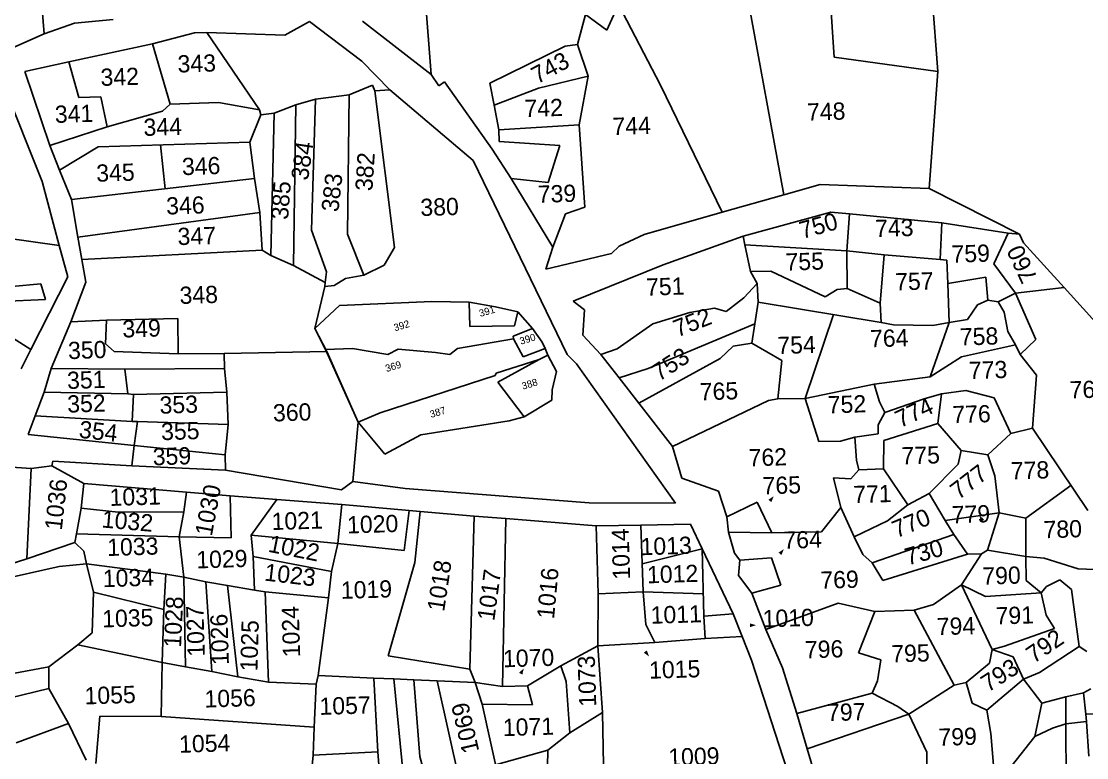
# Model space of a CAD drawing. Header units: metres. Extents: x 277585 to 230369286191, y 2057030 to 115415464409.
# Drawn here: x 279701 to 280249, y 2058831 to 2059210 of the extents above; entities that cross this region are included whole.
import ezdxf
from ezdxf.enums import TextEntityAlignment as Align

# ---------------------------------------------------------------- set-up
doc = ezdxf.new("R2010")
doc.units = ezdxf.units.M
doc.header["$MEASUREMENT"] = 0
for name, color, linetype in [('OFF', 1, 'Continuous'), ('POLY_PARCEL', 6, 'Continuous'), ('POLY_ROAD', 30, 'Continuous'), ('POLY_WATER', 4, 'Continuous'), ('TEXT_PARCEL', 7, 'Continuous')]:
    doc.layers.add(name, color=color, linetype=linetype)
doc.styles.add('TEXT_MAP', font='', dxfattribs={"height": 1.8})
doc.styles.get('TEXT_MAP').set_extended_font_data('Kruti Dev 050')

msp = doc.modelspace()

# ---------------------------------------------------------------- hatches: boundary and pattern name
h = msp.add_hatch(color=256)
h.paths.add_polyline_path([(280085.88, 2058963.47), (280086.63, 2058962.86), (280087.89, 2058965.92)])
h.paths.add_polyline_path([(280087.89, 2058965.92), (280085.13, 2058964.09), (280085.88, 2058963.47)])
h = msp.add_hatch(color=256)
h.paths.add_polyline_path([(280195.27, 2058953.39), (280196.09, 2058953.9), (280193.58, 2058956.07)])
h.paths.add_polyline_path([(280193.58, 2058956.07), (280194.45, 2058952.87), (280195.27, 2058953.39)])
h = msp.add_hatch(color=256)
h.paths.add_polyline_path([(280091.08, 2058936.28), (280091.81, 2058935.65), (280093.13, 2058938.69)])
h.paths.add_polyline_path([(280093.13, 2058938.69), (280090.34, 2058936.91), (280091.08, 2058936.28)])
h = msp.add_hatch(color=256)
h.paths.add_polyline_path([(280075.62, 2058899.51), (280075.64, 2058898.54), (280078.79, 2058899.56)])
h.paths.add_polyline_path([(280078.79, 2058899.56), (280075.6, 2058900.48), (280075.62, 2058899.51)])
h = msp.add_hatch(color=256)
h.paths.add_polyline_path([(280021.81, 2058885.99), (280021.06, 2058885.38), (280023.79, 2058883.52)])
h.paths.add_polyline_path([(280023.79, 2058883.52), (280022.57, 2058886.59), (280021.81, 2058885.99)])
h = msp.add_hatch(color=256)
h.paths.add_polyline_path([(279957.77, 2058874.61), (279958.61, 2058874.13), (279959.34, 2058877.36)])
h.paths.add_polyline_path([(279959.34, 2058877.36), (279956.93, 2058875.09), (279957.77, 2058874.61)])

# ---------------------------------------------------------------- linework, layer by layer
at = {"layer": 'OFF'}
for p, q in [((279992.44, 2059181.92), (279986.97, 2059198.27)), ((279772.57, 2059146.65), (279774.94, 2059124.05)), ((280167.77, 2059124.23), (280214.33, 2059100.77)), ((280118.56, 2059059.31), (280103.98, 2059016.13)), ((280178.1, 2059055.23), (280168.34, 2059027.37)), ((280217.55, 2058954.6), (280240.69, 2058971.41)), ((280020.23, 2058931.19), (280051.04, 2058938.79)), ((279775.2, 2058925.77), (279784.61, 2058924.18)), ((280051.64, 2058915.73), (280020.66, 2058916.72)), ((279971.66, 2058835.22), (279944.85, 2058827.81))]:
    msp.add_line(p, q, dxfattribs=at)
at = {"layer": 'POLY_PARCEL'}
for p, q in [((280167.55, 2059248.18), (280172.23, 2059184.32)), ((280072.63, 2059232.95), (280093.03, 2059120.92)), ((280116.45, 2059230.58), (280118.97, 2059191.7)), ((279711.18, 2059223.4), (279712.65, 2059203.82)), ((280002.03, 2059205.7), (280007.99, 2059218.87)), ((280007.99, 2059218.87), (280029.68, 2059177.4)), ((279991.14, 2059213.64), (280002.03, 2059205.7)), ((279823.49, 2059164.67), (279796.36, 2059204.44)), ((279777.46, 2059167.6), (279768.36, 2059198.61)), ((280118.97, 2059191.7), (280172.23, 2059184.32)), ((279725.41, 2059189.26), (279730.54, 2059171.07)), ((279966.9, 2059175.84), (279992.44, 2059181.92)), ((279992.44, 2059181.92), (279987.9, 2059156.87)), ((280172.23, 2059184.32), (280167.77, 2059124.23)), ((279869.61, 2059172.34), (279881.59, 2059177.33)), ((279881.59, 2059177.33), (279882.83, 2059174.48)), ((279882.83, 2059174.48), (279890.51, 2059174.99)), ((279882.83, 2059174.48), (279892.81, 2059093.92)), ((279944.16, 2059167.13), (279966.9, 2059175.84)), ((280029.68, 2059177.4), (280061.38, 2059112.03)), ((279730.54, 2059171.07), (279741.8, 2059171.42)), ((279741.8, 2059171.42), (279745.16, 2059155.92)), ((279842.2, 2059167.27), (279852.22, 2059170.18)), ((279852.22, 2059170.18), (279850.24, 2059102.82)), ((279869.61, 2059172.34), (279852.22, 2059170.18)), ((279868.62, 2059100.69), (279869.61, 2059172.34)), ((279745.16, 2059155.92), (279773.52, 2059164.01)), ((279773.52, 2059164.01), (279777.46, 2059167.6)), ((279777.46, 2059167.6), (279802.29, 2059168.36)), ((279802.29, 2059168.36), (279823.49, 2059164.67)), ((279823.49, 2059164.67), (279824.15, 2059162.1)), ((279831.06, 2059162.88), (279842.2, 2059167.27)), ((279842.2, 2059167.27), (279840.97, 2059084.64)), ((279824.15, 2059162.1), (279818.51, 2059148.06)), ((279831.06, 2059162.88), (279824.15, 2059162.1)), ((279829.25, 2059089.76), (279831.06, 2059162.88)), ((279745.16, 2059155.92), (279715.58, 2059146.29)), ((279987.9, 2059156.87), (279946.54, 2059154.28)), ((279987.9, 2059156.87), (279990.79, 2059114.56)), ((279818.51, 2059148.06), (279740.56, 2059145.67)), ((279818.51, 2059148.06), (279820.82, 2059129.36)), ((279740.56, 2059145.67), (279720.63, 2059133.67)), ((279820.82, 2059129.36), (279726.71, 2059118.47)), ((279820.82, 2059129.36), (279823.67, 2059111.83)), ((279990.79, 2059114.56), (279980.82, 2059111.07)), ((279823.67, 2059111.83), (279730.11, 2059099.18)), ((279823.67, 2059111.83), (279824.84, 2059092.52)), ((279980.82, 2059111.07), (279974.23, 2059094.09)), ((280125.52, 2059092.05), (280126.79, 2059111.11)), ((280174.37, 2059106.51), (280173.39, 2059087.69)), ((279720.49, 2059094.93), (279692.43, 2059098.8)), ((279850.24, 2059102.82), (279857.94, 2059081.3)), ((279877.07, 2059079.58), (279868.62, 2059100.69)), ((280073.08, 2059095.25), (280072.12, 2059099.73)), ((280208.35, 2059101.25), (280201.04, 2059085.35)), ((280216.35, 2059096.16), (280214.33, 2059100.77)), ((279824.84, 2059092.52), (279732.14, 2059087.69)), ((279824.84, 2059092.52), (279829.25, 2059089.76)), ((279892.81, 2059093.92), (279887.6, 2059084.81)), ((280125.52, 2059092.05), (280073.08, 2059095.25)), ((280075.99, 2059081.53), (280073.08, 2059095.25)), ((280125.52, 2059092.05), (280125.59, 2059072.71)), ((280144.68, 2059089.99), (280125.52, 2059092.05)), ((280237.21, 2059073.21), (280216.35, 2059096.16)), ((279840.97, 2059084.64), (279829.25, 2059089.76)), ((280142.52, 2059065.28), (280144.68, 2059089.99)), ((280144.68, 2059089.99), (280173.39, 2059087.69)), ((280173.39, 2059087.69), (280176.85, 2059087.26)), ((280176.85, 2059087.26), (280177.48, 2059075.36)), ((279857.25, 2059075.8), (279840.97, 2059084.64)), ((279857.94, 2059081.3), (279857.25, 2059075.8)), ((279887.6, 2059084.81), (279877.07, 2059079.58)), ((280086.33, 2059081.58), (280075.99, 2059081.53)), ((280075.99, 2059081.53), (280079.37, 2059075.27)), ((280114.32, 2059068.39), (280086.33, 2059081.58)), ((280201.04, 2059085.35), (280212.11, 2059070.32)), ((279857.25, 2059075.8), (279857.02, 2059073.77)), ((279861.92, 2059074.21), (279867.59, 2059077.85)), ((279867.59, 2059077.85), (279877.07, 2059079.58)), ((280177.48, 2059075.36), (280197, 2059078.6)), ((280197, 2059078.6), (280197.9, 2059066.71)), ((279696.08, 2059073.78), (279711.07, 2059075.11)), ((279711.07, 2059075.11), (279713.34, 2059067.09)), ((279857.02, 2059073.77), (279851.9, 2059052.24)), ((279857.02, 2059073.77), (279861.92, 2059074.21)), ((280072.56, 2059067.89), (280079.37, 2059075.27)), ((280079.37, 2059075.27), (280079.92, 2059065.74)), ((280120.56, 2059072.29), (280114.32, 2059068.39)), ((280125.59, 2059072.71), (280120.56, 2059072.29)), ((280125.59, 2059072.71), (280142.52, 2059065.28)), ((280178.1, 2059055.23), (280177.48, 2059075.36)), ((280203.23, 2059065.81), (280212.11, 2059070.32)), ((280212.11, 2059070.32), (280237.21, 2059073.21)), ((280212.11, 2059070.32), (280222.65, 2059046.53)), ((280237.21, 2059073.21), (280270.96, 2059035.74)), ((279713.34, 2059067.09), (279690.54, 2059066.11)), ((279912.02, 2059066.01), (279864.62, 2059063.98)), ((279931.34, 2059065.72), (279912.02, 2059066.01)), ((279931.34, 2059065.72), (279944.83, 2059063.39)), ((279931.63, 2059053.25), (279931.34, 2059065.72)), ((280063.49, 2059060.99), (280072.56, 2059067.89)), ((280079.92, 2059065.74), (280078.14, 2059054.49)), ((280079.92, 2059065.74), (280143.09, 2059055.22)), ((280143.09, 2059055.22), (280142.52, 2059065.28)), ((280197.9, 2059066.71), (280192.66, 2059064.43)), ((280197.9, 2059066.71), (280203.23, 2059065.81)), ((280206.31, 2059060.6), (280203.23, 2059065.81)), ((279864.62, 2059063.98), (279851.9, 2059052.24)), ((279944.83, 2059063.39), (279956.27, 2059060.67)), ((279956.27, 2059060.67), (279954.5, 2059053.58)), ((279963.83, 2059052.11), (279956.27, 2059060.67)), ((280025.76, 2059054.54), (280044.68, 2059060.41)), ((280044.68, 2059060.41), (280057.34, 2059062.66)), ((280057.34, 2059062.66), (280063.49, 2059060.99)), ((280192.66, 2059064.43), (280187.59, 2059056.85)), ((280208.2, 2059050.59), (280206.31, 2059060.6)), ((279744.74, 2059056.43), (279726.41, 2059055.57)), ((279744.74, 2059056.43), (279744.25, 2059044.28)), ((279781.41, 2059057.26), (279744.74, 2059056.43)), ((279781.68, 2059039.07), (279781.41, 2059057.26)), ((280007.33, 2059041.78), (280025.76, 2059054.54)), ((280023.28, 2059031.67), (280078.14, 2059054.49)), ((280078.14, 2059054.49), (280076.59, 2059044.71)), ((280149.49, 2059054.09), (280143.09, 2059055.22)), ((280169.66, 2059053.65), (280149.49, 2059054.09)), ((280178.1, 2059055.23), (280169.66, 2059053.65)), ((280187.59, 2059056.85), (280178.1, 2059055.23)), ((279688.1, 2059052.59), (279705.94, 2059041.32)), ((279851.9, 2059052.24), (279858.04, 2059040.3)), ((279851.9, 2059052.24), (279857.44, 2059041.31)), ((279954.5, 2059053.58), (279931.63, 2059053.25)), ((279963.83, 2059052.11), (279953.94, 2059048.26)), ((279953.94, 2059048.26), (279954.13, 2059046.91)), ((279968.75, 2059045.14), (279963.83, 2059052.11)), ((280212.12, 2059043.82), (280208.2, 2059050.59)), ((279744.25, 2059044.28), (279748.7, 2059040.42)), ((279925.31, 2059041.81), (279954.13, 2059046.91)), ((279954.13, 2059046.91), (279959, 2059037.55)), ((279970.26, 2059041.91), (279968.75, 2059045.14)), ((280060.25, 2059036.77), (280066.95, 2059043.08)), ((280066.95, 2059043.08), (280076.59, 2059044.71)), ((280076.59, 2059044.71), (280091.98, 2059035.64)), ((280184.47, 2059037.67), (280212.12, 2059043.82)), ((280214.66, 2059038.86), (280212.12, 2059043.82)), ((280222.65, 2059046.53), (280214.66, 2059038.86)), ((279748.7, 2059040.42), (279781.68, 2059039.07)), ((279805.2, 2059039.26), (279781.68, 2059039.07)), ((279858.04, 2059040.3), (279805.2, 2059039.26)), ((279805.2, 2059039.26), (279805.47, 2059031.51)), ((279857.44, 2059041.31), (279871.24, 2059041.89)), ((279874.1, 2059004.02), (279857.44, 2059041.31)), ((279858.04, 2059040.3), (279874.1, 2059004.02)), ((279871.24, 2059041.89), (279889.4, 2059038.8)), ((279889.4, 2059038.8), (279894.74, 2059041.6)), ((279894.74, 2059041.6), (279913.93, 2059039.79)), ((279913.93, 2059039.79), (279921.25, 2059038.85)), ((279921.25, 2059038.85), (279925.31, 2059041.81)), ((279959, 2059037.55), (279970.26, 2059041.91)), ((279971.77, 2059038.4), (279967.18, 2059036.19)), ((279970.26, 2059041.91), (279971.77, 2059038.4)), ((279976.12, 2059030.07), (279971.77, 2059038.4)), ((279998.89, 2059038.8), (280007.33, 2059041.78)), ((280168.34, 2059027.37), (280184.47, 2059037.67)), ((280214.66, 2059038.86), (280222.94, 2059028.25)), ((279967.18, 2059036.19), (279945.17, 2059029.22)), ((279967.18, 2059036.19), (279946, 2059024.62)), ((280018.51, 2059013.68), (280060.25, 2059036.77)), ((280091.98, 2059035.64), (280089.93, 2059015.96)), ((279754.17, 2059031.24), (279716.36, 2059031.63)), ((279805.47, 2059031.51), (279754.17, 2059031.24)), ((279755.72, 2059018.64), (279754.17, 2059031.24)), ((279806.66, 2059019.39), (279805.47, 2059031.51)), ((279944.64, 2059027.95), (279885.44, 2059008.84)), ((279945.17, 2059029.22), (279944.64, 2059027.95)), ((279973.95, 2059020.66), (279976.12, 2059030.07)), ((280008.31, 2059026.75), (280023.28, 2059031.67)), ((280139.55, 2059023.58), (280168.34, 2059027.37)), ((280222.94, 2059028.25), (280220.86, 2059000.89)), ((279946, 2059024.62), (279959.46, 2059006.74)), ((280103.98, 2059016.13), (280139.55, 2059023.58)), ((280139.55, 2059023.58), (280142.22, 2059014.38)), ((279712.73, 2059019.5), (279755.72, 2059018.64)), ((279755.72, 2059018.64), (279758.63, 2059018.15)), ((279758.63, 2059018.15), (279757.9, 2059004.27)), ((279758.63, 2059018.15), (279806.66, 2059019.39)), ((279806.66, 2059019.39), (279807.38, 2059002.84)), ((279959.46, 2059006.74), (279973.71, 2059015.38)), ((279973.71, 2059015.38), (279973.95, 2059020.66)), ((280089.93, 2059015.96), (280085.12, 2059015.2)), ((280089.93, 2059015.96), (280103.98, 2059016.13)), ((280111.02, 2058994.08), (280103.98, 2059016.13)), ((280165.18, 2059016.06), (280145.04, 2059008.9)), ((280174.18, 2059018.54), (280165.18, 2059016.06)), ((280174.18, 2059018.54), (280172.26, 2059003.38)), ((280186.59, 2059020.25), (280174.18, 2059018.54)), ((280201.29, 2059016.46), (280186.59, 2059020.25)), ((280209.81, 2058998.17), (280201.29, 2059016.46)), ((280085.12, 2059015.2), (280035.81, 2058991.55)), ((280142.22, 2059014.38), (280145.04, 2059008.9)), ((279757.9, 2059004.27), (279708.08, 2059007.25)), ((279885.44, 2059008.84), (279874.1, 2059004.02)), ((279906.46, 2058997.39), (279951.75, 2059004.63)), ((279951.75, 2059004.63), (279959.46, 2059006.74)), ((280145.04, 2059008.9), (280141.52, 2059002.7)), ((279757.9, 2059004.27), (279760.78, 2059004.36)), ((279760.78, 2059004.36), (279758.97, 2058992)), ((279807.38, 2059002.84), (279760.78, 2059004.36)), ((279805.84, 2058987.2), (279807.38, 2059002.84)), ((279874.1, 2059004.02), (279871.39, 2058973.4)), ((279874.1, 2059004.02), (279887.98, 2058987.49)), ((280141.52, 2059002.7), (280141.66, 2058997.93)), ((280172.26, 2059003.38), (280144.42, 2058994.57)), ((280184.3, 2058989.35), (280172.26, 2059003.38)), ((280220.86, 2059000.89), (280209.81, 2058998.17)), ((280249.34, 2058958.54), (280220.86, 2059000.89)), ((279887.98, 2058987.49), (279906.46, 2058997.39)), ((280122.16, 2058994.16), (280111.02, 2058994.08)), ((280129.52, 2058996.24), (280122.16, 2058994.16)), ((280141.66, 2058997.93), (280129.52, 2058996.24)), ((280130.35, 2058984.52), (280129.52, 2058996.24)), ((280144.42, 2058994.57), (280144.28, 2058979.91)), ((280197.89, 2058987.12), (280209.81, 2058998.17)), ((279758.97, 2058992), (279805.84, 2058987.2)), ((280182.65, 2058982.41), (280184.3, 2058989.35)), ((280184.3, 2058989.35), (280197.89, 2058987.12)), ((279805.84, 2058987.2), (279805.89, 2058979.35)), ((280131.56, 2058979.52), (280130.35, 2058984.52)), ((280197.89, 2058987.12), (280201.57, 2058976.35)), ((279703.81, 2058933.72), (279705.96, 2058980.11)), ((280131.56, 2058979.52), (280127.46, 2058974.89)), ((280144.28, 2058979.91), (280131.56, 2058979.52)), ((280156.78, 2058961.48), (280144.28, 2058979.91)), ((280167.73, 2058967.38), (280182.65, 2058982.41)), ((279731.74, 2058959.67), (279733.16, 2058972.48)), ((280127.46, 2058974.89), (280118.69, 2058975.42)), ((280118.69, 2058975.42), (280122.34, 2058960.16)), ((280201.57, 2058976.35), (280203.88, 2058957.36)), ((279785.86, 2058968.05), (279784.52, 2058957.85)), ((279808.94, 2058944.57), (279808.29, 2058966.17)), ((280156.78, 2058961.48), (280167.73, 2058967.38)), ((280175.98, 2058953.33), (280167.73, 2058967.38)), ((279819.2, 2058945.82), (279832.36, 2058964.27)), ((279863.76, 2058941.58), (279865.78, 2058961.63)), ((280063.78, 2058955.36), (280079.3, 2058962.82)), ((280079.3, 2058962.82), (280086.94, 2058947.15)), ((280146.42, 2058953.21), (280156.78, 2058961.48)), ((279729.35, 2058946.63), (279731.74, 2058959.67)), ((279750.83, 2058957.76), (279731.74, 2058959.67)), ((279784.52, 2058957.85), (279750.83, 2058957.76)), ((279782.1, 2058945), (279784.52, 2058957.85)), ((279900.4, 2058958.61), (279897.88, 2058937.94)), ((279903.37, 2058931.88), (279905.99, 2058958.12)), ((279933.79, 2058955.7), (279931.56, 2058876.93)), ((280122.34, 2058960.16), (280112.38, 2058947.66)), ((280122.34, 2058960.16), (280129.17, 2058945)), ((280203.88, 2058957.36), (280175.98, 2058953.33)), ((280197.83, 2058938.11), (280203.88, 2058957.36)), ((280203.88, 2058957.36), (280217.55, 2058954.6)), ((279948.37, 2058868.09), (279950.08, 2058954.39)), ((279997.61, 2058915.7), (279996.61, 2058950.66)), ((280020.66, 2058916.72), (280019.62, 2058951.05)), ((280129.17, 2058945), (280146.42, 2058953.21)), ((280175.98, 2058953.33), (280180.53, 2058946.25)), ((280217.55, 2058954.6), (280217.57, 2058934.96)), ((279728.51, 2058942.04), (279729.35, 2058946.63)), ((279729.35, 2058946.63), (279782.1, 2058945)), ((279782.1, 2058945), (279808.94, 2058944.57)), ((279782.1, 2058945), (279784.61, 2058924.18)), ((279819.2, 2058945.82), (279863.76, 2058941.58)), ((279820.16, 2058934.94), (279819.2, 2058945.82)), ((280086.94, 2058947.15), (280064.68, 2058947.44)), ((280112.38, 2058947.66), (280086.94, 2058947.15)), ((280133.75, 2058935.86), (280129.17, 2058945)), ((280180.53, 2058946.25), (280138.5, 2058931.68)), ((280187.49, 2058936.06), (280180.53, 2058946.25)), ((279703.81, 2058933.72), (279728.51, 2058942.04)), ((279728.51, 2058942.04), (279733.04, 2058937.57)), ((279863.76, 2058941.58), (279860.46, 2058927.13)), ((279897.88, 2058937.94), (279863.76, 2058941.58)), ((280051.93, 2058904.27), (280051.04, 2058938.79)), ((279684.34, 2058927.46), (279703.81, 2058933.72)), ((279733.04, 2058937.57), (279734.49, 2058931.07)), ((279860.46, 2058927.13), (279820.16, 2058934.94)), ((279820.84, 2058917.54), (279820.16, 2058934.94)), ((280086.7, 2058934.13), (280070.43, 2058933.03)), ((280091.46, 2058920.13), (280086.7, 2058934.13)), ((280138.5, 2058931.68), (280133.75, 2058935.86)), ((280143.98, 2058922.6), (280187.49, 2058936.06)), ((280194.7, 2058936.29), (280184.5, 2058920.38)), ((280187.49, 2058936.06), (280194.7, 2058936.29)), ((280194.7, 2058936.29), (280197.83, 2058938.11)), ((280217.57, 2058934.96), (280197.83, 2058938.11)), ((280217.66, 2058922.55), (280217.57, 2058934.96)), ((280217.57, 2058934.96), (280226.85, 2058934.09)), ((280226.85, 2058934.09), (280244.35, 2058928.56)), ((279720.49, 2058929.7), (279629.19, 2058909.65)), ((279734.49, 2058931.07), (279720.49, 2058929.7)), ((279738.05, 2058916.52), (279734.49, 2058931.07)), ((279734.49, 2058931.07), (279775.2, 2058925.77)), ((279889.55, 2058883.75), (279903.37, 2058931.88)), ((280138.5, 2058931.68), (280143.98, 2058922.6)), ((280244.35, 2058928.56), (280253.03, 2058928.25)), ((279775.2, 2058925.77), (279774.2, 2058907.65)), ((279784.61, 2058924.18), (279795.85, 2058921.89)), ((279784.61, 2058924.18), (279785.4, 2058878.06)), ((279860.46, 2058927.13), (279859, 2058913.68)), ((280225.37, 2058916.14), (280217.66, 2058922.55)), ((280234.98, 2058922.93), (280228.15, 2058919.54)), ((280240.92, 2058917.91), (280234.98, 2058922.93)), ((279807, 2058920.05), (279795.85, 2058921.89)), ((279795.85, 2058921.89), (279798.89, 2058875.67)), ((279807, 2058920.05), (279820.84, 2058917.54)), ((279812.38, 2058872.97), (279807, 2058920.05)), ((279820.84, 2058917.54), (279826.28, 2058916.73)), ((279859, 2058913.68), (279826.28, 2058916.73)), ((279826.28, 2058916.73), (279828.06, 2058870.33)), ((279997.61, 2058915.7), (280020.66, 2058916.72)), ((280020.66, 2058916.72), (280022.11, 2058899.93)), ((280076.59, 2058915.99), (280091.46, 2058920.13)), ((280184.5, 2058920.38), (280170.08, 2058910.12)), ((280200.26, 2058887.07), (280184.5, 2058920.38)), ((280184.5, 2058920.38), (280196.82, 2058914.4)), ((280228.15, 2058919.54), (280225.37, 2058916.14)), ((280243.16, 2058901.23), (280240.92, 2058917.91)), ((279738.05, 2058916.52), (279737.44, 2058895.61)), ((279774.2, 2058907.65), (279738.05, 2058916.52)), ((279859, 2058913.68), (279853.67, 2058873.61)), ((279997.49, 2058888.89), (279997.61, 2058915.7)), ((280196.82, 2058914.4), (280225.37, 2058916.14)), ((280225.37, 2058916.14), (280228.04, 2058904.67)), ((279773.33, 2058880.3), (279774.2, 2058907.65)), ((280120.93, 2058910.92), (280083.79, 2058897.32)), ((280139.84, 2058906.59), (280120.93, 2058910.92)), ((280139.84, 2058906.59), (280131.53, 2058885.39)), ((280160.05, 2058907.21), (280139.84, 2058906.59)), ((280170.08, 2058910.12), (280160.05, 2058907.21)), ((280180.59, 2058868.7), (280160.05, 2058907.21)), ((280051.93, 2058904.27), (280066.96, 2058905.43)), ((280052.59, 2058892.76), (280051.93, 2058904.27)), ((280228.04, 2058904.67), (280232.29, 2058897.87)), ((280244.99, 2058888.58), (280243.16, 2058901.23)), ((279737.44, 2058895.61), (279729.95, 2058889.47)), ((280022.11, 2058899.93), (280026.76, 2058890.72)), ((280232.29, 2058897.87), (280206.56, 2058888.71)), ((279729.95, 2058889.47), (279715.2, 2058878.1)), ((279729.95, 2058889.47), (279773.33, 2058880.3)), ((280026.76, 2058890.72), (279997.49, 2058888.89)), ((280026.76, 2058890.72), (280052.59, 2058892.76)), ((280052.59, 2058892.76), (280071.61, 2058893.66)), ((279997.49, 2058888.89), (279978.47, 2058878.64)), ((279999.79, 2058854.66), (279997.49, 2058888.89)), ((280131.53, 2058885.39), (280142.91, 2058881.7)), ((280198.74, 2058879.94), (280200.26, 2058887.07)), ((280206.56, 2058888.71), (280200.26, 2058887.07)), ((280200.26, 2058887.07), (280211.06, 2058883.21)), ((280224.6, 2058875.25), (280244.99, 2058888.58)), ((280244.99, 2058888.58), (280248.83, 2058886.1)), ((279772.87, 2058852.51), (279773.33, 2058880.3)), ((279785.4, 2058878.06), (279773.33, 2058880.3)), ((279931.56, 2058876.93), (279889.55, 2058883.75)), ((279961.31, 2058868.45), (279978.47, 2058878.64)), ((279978.47, 2058878.64), (279981.21, 2058870.62)), ((280142.91, 2058881.7), (280141.22, 2058870.96)), ((280186.9, 2058870.05), (280198.74, 2058879.94)), ((280211.06, 2058883.21), (280216.32, 2058871.82)), ((279715.2, 2058878.1), (279678.29, 2058871.35)), ((279715.17, 2058866.96), (279715.2, 2058878.1)), ((279798.89, 2058875.67), (279785.4, 2058878.06)), ((279798.89, 2058875.67), (279812.38, 2058872.97)), ((279828.06, 2058870.33), (279812.38, 2058872.97)), ((279853.67, 2058873.61), (279852.56, 2058869.21)), ((279853.67, 2058873.61), (279882.31, 2058872.38)), ((279934.27, 2058870.15), (279931.56, 2058876.93)), ((280216.32, 2058871.82), (280224.6, 2058875.25)), ((279852.56, 2058869.21), (279828.06, 2058870.33)), ((279852.56, 2058869.21), (279851.62, 2058847.06)), ((279884.34, 2058834.42), (279882.31, 2058872.38)), ((279882.31, 2058872.38), (279892.58, 2058871.94)), ((279897.53, 2058821.25), (279892.58, 2058871.94)), ((279892.58, 2058871.94), (279902.88, 2058871.5)), ((279902.88, 2058871.5), (279905.94, 2058831.96)), ((279902.88, 2058871.5), (279914.76, 2058870.99)), ((279914.76, 2058870.99), (279927.74, 2058812.67)), ((279914.76, 2058870.99), (279934.27, 2058870.15)), ((279937.89, 2058859), (279934.27, 2058870.15)), ((279934.27, 2058870.15), (279948.37, 2058868.09)), ((279948.37, 2058868.09), (279961.31, 2058868.45)), ((279961.31, 2058868.45), (279963.8, 2058858.55)), ((279981.21, 2058870.62), (279982.95, 2058844.17)), ((280141.22, 2058870.96), (280138.52, 2058864.53)), ((280157.35, 2058853.84), (280180.59, 2058868.7)), ((280180.59, 2058868.7), (280186.9, 2058870.05)), ((280189.83, 2058859.45), (280186.9, 2058870.05)), ((280216.32, 2058871.82), (280197.45, 2058855.93)), ((280225.66, 2058859.4), (280216.32, 2058871.82)), ((279650.14, 2058851.25), (279715.17, 2058866.96)), ((279715.17, 2058866.96), (279725.19, 2058848.99)), ((280138.52, 2058864.53), (280099.7, 2058854.07)), ((280138.52, 2058864.53), (280151.74, 2058857.71)), ((280237.99, 2058862.66), (280225.66, 2058859.4)), ((280247.17, 2058864.68), (280237.99, 2058862.66)), ((280238.12, 2058848.8), (280237.99, 2058862.66)), ((280250.86, 2058866.81), (280247.17, 2058864.68)), ((280248.37, 2058853.74), (280247.17, 2058864.68)), ((279947.26, 2058817.01), (279937.89, 2058859)), ((279963.8, 2058858.55), (279937.89, 2058859)), ((280151.74, 2058857.71), (280157.35, 2058853.84)), ((280197.45, 2058855.93), (280189.83, 2058859.45)), ((280222.14, 2058842.25), (280225.66, 2058859.4)), ((279741.36, 2058852.79), (279739.3, 2058828.41)), ((279772.87, 2058852.51), (279741.36, 2058852.79)), ((279851.62, 2058847.06), (279772.87, 2058852.51)), ((279982.95, 2058844.17), (279999.79, 2058854.66)), ((279999.79, 2058854.66), (280000.84, 2058799.32)), ((280157.35, 2058853.84), (280105.04, 2058835.98)), ((280166.62, 2058834.2), (280157.35, 2058853.84)), ((280199.55, 2058843.87), (280197.45, 2058855.93)), ((280257.32, 2058854.01), (280248.37, 2058853.74)), ((280248.37, 2058853.74), (280248.78, 2058850)), ((279725.19, 2058848.99), (279698.24, 2058839.01)), ((279725.19, 2058848.99), (279734.25, 2058830.13)), ((279851.62, 2058847.06), (279851.01, 2058832.77)), ((280231.25, 2058846.57), (280222.14, 2058842.25)), ((280238.12, 2058848.8), (280231.25, 2058846.57)), ((280248.78, 2058850), (280238.12, 2058848.8)), ((280238.12, 2058848.8), (280238.22, 2058807.8)), ((280248.78, 2058850), (280249.9, 2058832.13)), ((279971.66, 2058835.22), (279982.95, 2058844.17)), ((280200.98, 2058825.43), (280199.55, 2058843.87)), ((280222.14, 2058842.25), (280209.9, 2058826.86)), ((279971.27, 2058807.46), (279971.66, 2058835.22)), ((279851.01, 2058832.77), (279849.82, 2058820.58)), ((279884.34, 2058834.42), (279851.01, 2058832.77)), ((279885.37, 2058821.04), (279884.34, 2058834.42)), ((279905.94, 2058831.96), (279908.76, 2058821.45)), ((280166.47, 2058820.04), (280166.62, 2058834.2))]:
    msp.add_line(p, q, dxfattribs=at)
at = {"layer": 'POLY_ROAD'}
for p, q in [((279712.65, 2059203.82), (279728.4, 2059209.28)), ((279728.4, 2059209.28), (279748.12, 2059211.06)), ((279849.24, 2059210.03), (279836.52, 2059203.02)), ((279876.06, 2059189.65), (279849.24, 2059210.03)), ((279876.44, 2059210.25), (279911.76, 2059182.84)), ((279676.19, 2059187.6), (279712.65, 2059203.82)), ((279790.07, 2059204.24), (279768.36, 2059198.61)), ((279796.36, 2059204.44), (279790.07, 2059204.24)), ((279836.52, 2059203.02), (279796.36, 2059204.44)), ((279768.36, 2059198.61), (279725.41, 2059189.26)), ((279725.41, 2059189.26), (279702.81, 2059184.34)), ((279890.51, 2059174.99), (279876.06, 2059189.65)), ((279702.81, 2059184.34), (279715.58, 2059146.29)), ((279711.72, 2059127.74), (279691.57, 2059178.09)), ((279933.4, 2059138.52), (279890.51, 2059174.99)), ((279715.58, 2059146.29), (279720.63, 2059133.67)), ((279981.61, 2059038.75), (279933.4, 2059138.52)), ((279720.63, 2059133.67), (279726.71, 2059118.47)), ((279720.49, 2059094.93), (279711.72, 2059127.74)), ((279952.94, 2059129.3), (279974.23, 2059094.09)), ((280093.03, 2059120.92), (280111.68, 2059126.16)), ((280111.68, 2059126.16), (280167.77, 2059124.23)), ((280061.38, 2059112.03), (280093.03, 2059120.92)), ((279726.71, 2059118.47), (279730.11, 2059099.18)), ((280021.28, 2059100.53), (280061.38, 2059112.03)), ((280117.17, 2059112.04), (280072.12, 2059099.73)), ((280126.79, 2059111.11), (280117.17, 2059112.04)), ((280174.37, 2059106.51), (280126.79, 2059111.11)), ((280208.35, 2059101.25), (280174.37, 2059106.51)), ((279730.11, 2059099.18), (279732.14, 2059087.69)), ((280008.36, 2059094.48), (280021.28, 2059100.53)), ((280072.12, 2059099.73), (280030.97, 2059084.85)), ((280214.33, 2059100.77), (280208.35, 2059101.25)), ((279724.82, 2059078.77), (279720.49, 2059094.93)), ((279974.23, 2059094.09), (279970.6, 2059082.72)), ((280004.5, 2059090.71), (280008.36, 2059094.48)), ((279732.14, 2059087.69), (279734.19, 2059076.07)), ((279970.6, 2059082.72), (280004.5, 2059090.71)), ((280030.97, 2059084.85), (279984.79, 2059066.2)), ((279705.94, 2059041.32), (279724.82, 2059078.77)), ((279734.19, 2059076.07), (279726.41, 2059055.57)), ((279984.79, 2059066.2), (279990.56, 2059061.74)), ((279990.56, 2059061.74), (279989.63, 2059048.79)), ((279726.41, 2059055.57), (279716.36, 2059031.63)), ((279989.63, 2059048.79), (279998.89, 2059038.8)), ((279700.97, 2059031.46), (279705.94, 2059041.32)), ((279986.4, 2059033.93), (279981.61, 2059038.75)), ((279998.89, 2059038.8), (280008.31, 2059026.75)), ((280037.34, 2058962.25), (279986.4, 2059033.93)), ((279716.36, 2059031.63), (279712.73, 2059019.5)), ((280008.31, 2059026.75), (280018.51, 2059013.68)), ((279712.73, 2059019.5), (279708.08, 2059007.25)), ((280018.51, 2059013.68), (280035.81, 2058991.55)), ((279708.08, 2059007.25), (279704.43, 2058997.62)), ((279704.43, 2058997.62), (279758.97, 2058992)), ((279758.97, 2058992), (279757.75, 2058981.52)), ((280035.81, 2058991.55), (280040.62, 2058975.2)), ((279705.96, 2058980.11), (279673.5, 2058982.48)), ((279716.64, 2058981.59), (279717.23, 2058983.92)), ((279717.23, 2058983.92), (279757.75, 2058981.52)), ((279716.64, 2058981.59), (279705.96, 2058980.11)), ((279733.16, 2058972.48), (279716.64, 2058981.59)), ((279757.75, 2058981.52), (279805.89, 2058979.35)), ((279805.89, 2058979.35), (279865.55, 2058969.25)), ((279785.86, 2058968.05), (279733.16, 2058972.48)), ((279865.55, 2058969.25), (279871.39, 2058973.4)), ((279871.39, 2058973.4), (279898.36, 2058969.92)), ((280040.62, 2058975.2), (280059.4, 2058968.48)), ((279808.29, 2058966.17), (279785.86, 2058968.05)), ((279832.36, 2058964.27), (279808.29, 2058966.17)), ((279898.36, 2058969.92), (279992.9, 2058962.55)), ((280059.4, 2058968.48), (280063.78, 2058955.36)), ((279865.78, 2058961.63), (279832.36, 2058964.27)), ((279900.4, 2058958.61), (279865.78, 2058961.63)), ((279992.9, 2058962.55), (280037.34, 2058962.25)), ((279905.99, 2058958.12), (279900.4, 2058958.61)), ((279933.79, 2058955.7), (279905.99, 2058958.12)), ((279950.08, 2058954.39), (279933.79, 2058955.7)), ((280063.78, 2058955.36), (280064.68, 2058947.44)), ((279996.61, 2058950.66), (279950.08, 2058954.39)), ((280019.62, 2058951.05), (279996.61, 2058950.66)), ((280044.99, 2058951.48), (280019.62, 2058951.05)), ((280051.04, 2058938.79), (280044.99, 2058951.48)), ((280064.68, 2058947.44), (280067.67, 2058936.59)), ((280066.96, 2058905.43), (280051.04, 2058938.79)), ((280067.67, 2058936.59), (280070.43, 2058933.03)), ((280070.43, 2058933.03), (280069.68, 2058925.06)), ((280069.68, 2058925.06), (280076.59, 2058915.99)), ((280076.59, 2058915.99), (280083.79, 2058897.32)), ((280071.61, 2058893.66), (280066.96, 2058905.43)), ((280083.79, 2058897.32), (280092.35, 2058877.7)), ((280076.36, 2058881.64), (280071.61, 2058893.66)), ((280101.97, 2058803.23), (280076.36, 2058881.64)), ((280092.35, 2058877.7), (280099.7, 2058854.07)), ((280099.7, 2058854.07), (280105.04, 2058835.98)), ((280105.04, 2058835.98), (280116.04, 2058798.69))]:
    msp.add_line(p, q, dxfattribs=at)
at = {"layer": 'POLY_WATER'}
for p, q in [((279911.76, 2059182.84), (279908.56, 2059224.84)), ((279986.97, 2059198.27), (279991.14, 2059213.64)), ((279941.82, 2059178.33), (279980.69, 2059197.41)), ((279980.69, 2059197.41), (279986.97, 2059198.27)), ((279911.76, 2059182.84), (279915.59, 2059176.99)), ((279915.59, 2059176.99), (279918.51, 2059179.07)), ((279918.51, 2059179.07), (279943.11, 2059144.37)), ((279944.16, 2059167.13), (279941.82, 2059178.33)), ((279946.54, 2059154.28), (279944.16, 2059167.13)), ((279946.72, 2059148.32), (279946.54, 2059154.28)), ((279977.95, 2059146.3), (279946.72, 2059148.32)), ((279943.11, 2059144.37), (279952.94, 2059129.3)), ((279971.9, 2059127.23), (279977.95, 2059146.3)), ((279952.94, 2059129.3), (279971.9, 2059127.23))]:
    msp.add_line(p, q, dxfattribs=at)

# ---------------------------------------------------------------- texts
at = {"layer": 'TEXT_PARCEL', "style": 'TEXT_MAP'}
for s, height, rotation, p in [('343', 8.858, 1.7537, (279791.31, 2059184.11)), ('743', 8.858, 28.3054, (279974.98, 2059182.41)), ('342', 8.858, 1.7537, (279751.71, 2059177.24)), ('742', 8.858, 1.7537, (279969.7, 2059161.23)), ('341', 8.858, 1.7537, (279728.22, 2059158.2)), ('748', 8.858, 1.7537, (280114.99, 2059159.38)), ('344', 8.858, 1.7537, (279773.81, 2059151.49)), ('744', 8.858, 1.7537, (280014.94, 2059152)), ('384', 8.858, 81.6233, (279849.81, 2059137.8)), ('382', 8.858, 86.3102, (279882.13, 2059132.56)), ('345', 8.858, 1.7537, (279749.51, 2059127.94)), ('346', 8.858, 1.7537, (279793.59, 2059131.34)), ('383', 8.858, 83.6189, (279865.1, 2059121.64)), ('385', 8.858, 85.7412, (279838.88, 2059117.79)), ('739', 8.858, 1.7537, (279976.54, 2059117.09)), ('346', 8.858, 1.7537, (279785.47, 2059111.07)), ('380', 8.858, 1.7537, (279916.18, 2059110.3)), ('750', 8.858, 15.7821, (280112.08, 2059100.84)), ('743', 8.858, 1.7537, (280150, 2059099.48)), ('347', 8.858, 1.7537, (279791.31, 2059095.35)), ('759', 8.858, 1.7537, (280189.29, 2059086.3)), ('760', 8.858, 114.9644, (280219.57, 2059087.07)), ('755', 8.858, 1.7537, (280103.92, 2059082.22)), ('757', 8.858, 1.7537, (280160.31, 2059072.03)), ('751', 8.858, 1.7537, (280032.22, 2059069.35)), ('348', 8.858, 1.7537, (279792.35, 2059065.07)), ('391', 3.697, 16.7539, (279940.95, 2059059.25)), ('752', 8.858, 21.397, (280047.58, 2059051.19)), ('349', 8.858, 1.7537, (279762.95, 2059047.8)), ('392', 3.697, 16.7539, (279897.05, 2059051.87)), ('390', 3.697, 16.7539, (279961.83, 2059044.99)), ('754', 8.858, 1.7537, (280099.71, 2059039.28)), ('764', 8.858, 1.7537, (280147.38, 2059042.79)), ('758', 8.858, 1.7537, (280193.58, 2059043.69)), ('350', 8.858, 1.7537, (279735, 2059036.7)), ('753', 8.858, 33.3463, (280037.18, 2059030.15)), ('369', 3.697, 16.7539, (279892.73, 2059030.91)), ('773', 8.858, 1.7537, (280198.21, 2059026.45)), ('351', 8.858, 1.7537, (279734.5, 2059021.34)), ('388', 3.697, 16.7539, (279962.88, 2059021.84)), ('765', 8.858, 1.7537, (280059.82, 2059015.5)), ('761', 8.858, 1.7537, (280250, 2059016.44)), ('352', 8.858, 1.7537, (279734.58, 2059009.18)), ('353', 8.858, 1.7537, (279782.05, 2059008.61)), ('752', 8.858, 1.7537, (280125.65, 2059008.8)), ('774', 8.858, 24.5754, (280161.87, 2059005.01)), ('360', 8.858, 1.7537, (279840.38, 2059004.63)), ('387', 3.697, 16.7539, (279915.63, 2059007.34)), ('776', 8.858, 1.7537, (280189.7, 2059003.71)), ('354', 8.858, 353.6283, (279740.13, 2058994.92)), ('355', 8.858, 1.7537, (279782.85, 2058995)), ('359', 8.858, 1.7537, (279778.56, 2058982.07)), ('762', 8.858, 1.7537, (280084.95, 2058981.53)), ('775', 8.858, 1.7537, (280163.56, 2058982.53)), ('777', 8.858, 37.2755, (280190.79, 2058969.79)), ('778', 8.858, 1.7537, (280219.77, 2058974.84)), ('1036', 8.858, 83.6189, (279723.23, 2058961.17)), ('1030', 8.858, 79.3511, (279801.35, 2058957.95)), ('765', 8.858, 1.7537, (280092.13, 2058967.13)), ('771', 8.858, 1.7537, (280138.76, 2058962.62)), ('1031', 8.858, 1.7537, (279759.65, 2058961.28)), ('779', 8.858, 1.7537, (280189.38, 2058952.24)), ('1032', 8.858, 355.0477, (279755.21, 2058948.71)), ('1021', 8.858, 1.7537, (279842.95, 2058948.89)), ('1020', 8.858, 1.7537, (279881.78, 2058947.13)), ('770', 8.858, 22.2987, (280160.18, 2058947.98)), ('780', 8.858, 1.7537, (280236.62, 2058944.55)), ('1033', 8.858, 1.7537, (279758.41, 2058935.53)), ('1022', 8.858, 348.7664, (279840.4, 2058934.83)), ('1014', 8.858, 91.7537, (280013.66, 2058936.32)), ('1013', 8.858, 1.7537, (280032.68, 2058935.92)), ('764', 8.858, 1.7537, (280102.85, 2058939.12)), ('730', 8.858, 15.782, (280166.27, 2058932.87)), ('1029', 8.858, 1.7537, (279804.23, 2058929.15)), ('1034', 8.858, 1.7537, (279756.17, 2058919.49)), ('1023', 8.858, 353.3315, (279838.69, 2058921.03)), ('1018', 8.858, 81.4429, (279920.34, 2058919.25)), ('1017', 8.858, 82.286, (279945.94, 2058914.54)), ('1016', 8.858, 84.6246, (279976.11, 2058915.56)), ('1012', 8.858, 1.7537, (280036.01, 2058921.47)), ('769', 8.858, 1.7537, (280121.84, 2058918.57)), ('790', 8.858, 1.7537, (280205.14, 2058920.68)), ('1019', 8.858, 1.7537, (279878.57, 2058913.48)), ('1028', 8.858, 87.3524, (279783.69, 2058901.03)), ('1035', 8.858, 1.7537, (279755.84, 2058898.79)), ('1027', 8.858, 91.7537, (279794.96, 2058896.63)), ('1024', 8.858, 91.7537, (279844, 2058896.37)), ('1011', 8.858, 1.7537, (280037.86, 2058900.68)), ('1010', 8.858, 1.7537, (280095.45, 2058898.84)), ('791', 8.858, 1.7537, (280211.97, 2058900.21)), ('1026', 8.858, 91.7537, (279807.33, 2058892.36)), ('1025', 8.858, 88.3853, (279822.74, 2058888.88)), ('794', 8.858, 1.7537, (280181.71, 2058894.68)), ('792', 8.858, 34.2097, (280229.73, 2058885.21)), ('796', 8.858, 1.7537, (280113.9, 2058882.78)), ('795', 8.858, 1.7537, (280158.31, 2058880.68)), ('1070', 8.858, 1.7537, (279961.95, 2058878.28)), ('1073', 8.858, 91.7537, (279996.24, 2058870.88)), ('1015', 8.858, 1.7537, (280037.08, 2058872.41)), ('793', 8.858, 32.7027, (280206.41, 2058870.17)), ('1055', 8.858, 1.7537, (279746.77, 2058859.19)), ('1056', 8.858, 1.7537, (279808.45, 2058857.56)), ('1057', 8.858, 1.7537, (279867.58, 2058853.79)), ('1069', 8.858, 103.0702, (279933.54, 2058847.67)), ('797', 8.858, 1.7537, (280125.29, 2058850.45)), ('1071', 8.858, 1.7537, (279961.87, 2058842.87)), ('799', 8.858, 1.7537, (280182.58, 2058837.78)), ('1054', 8.858, 1.7537, (279795.4, 2058834.31)), ('1009', 8.858, 1.7537, (280046.94, 2058827.59))]:
    msp.add_text(s, height=height, rotation=rotation, dxfattribs=at).set_placement(p, align=Align.CENTER)

doc.saveas('drawing.dxf')
